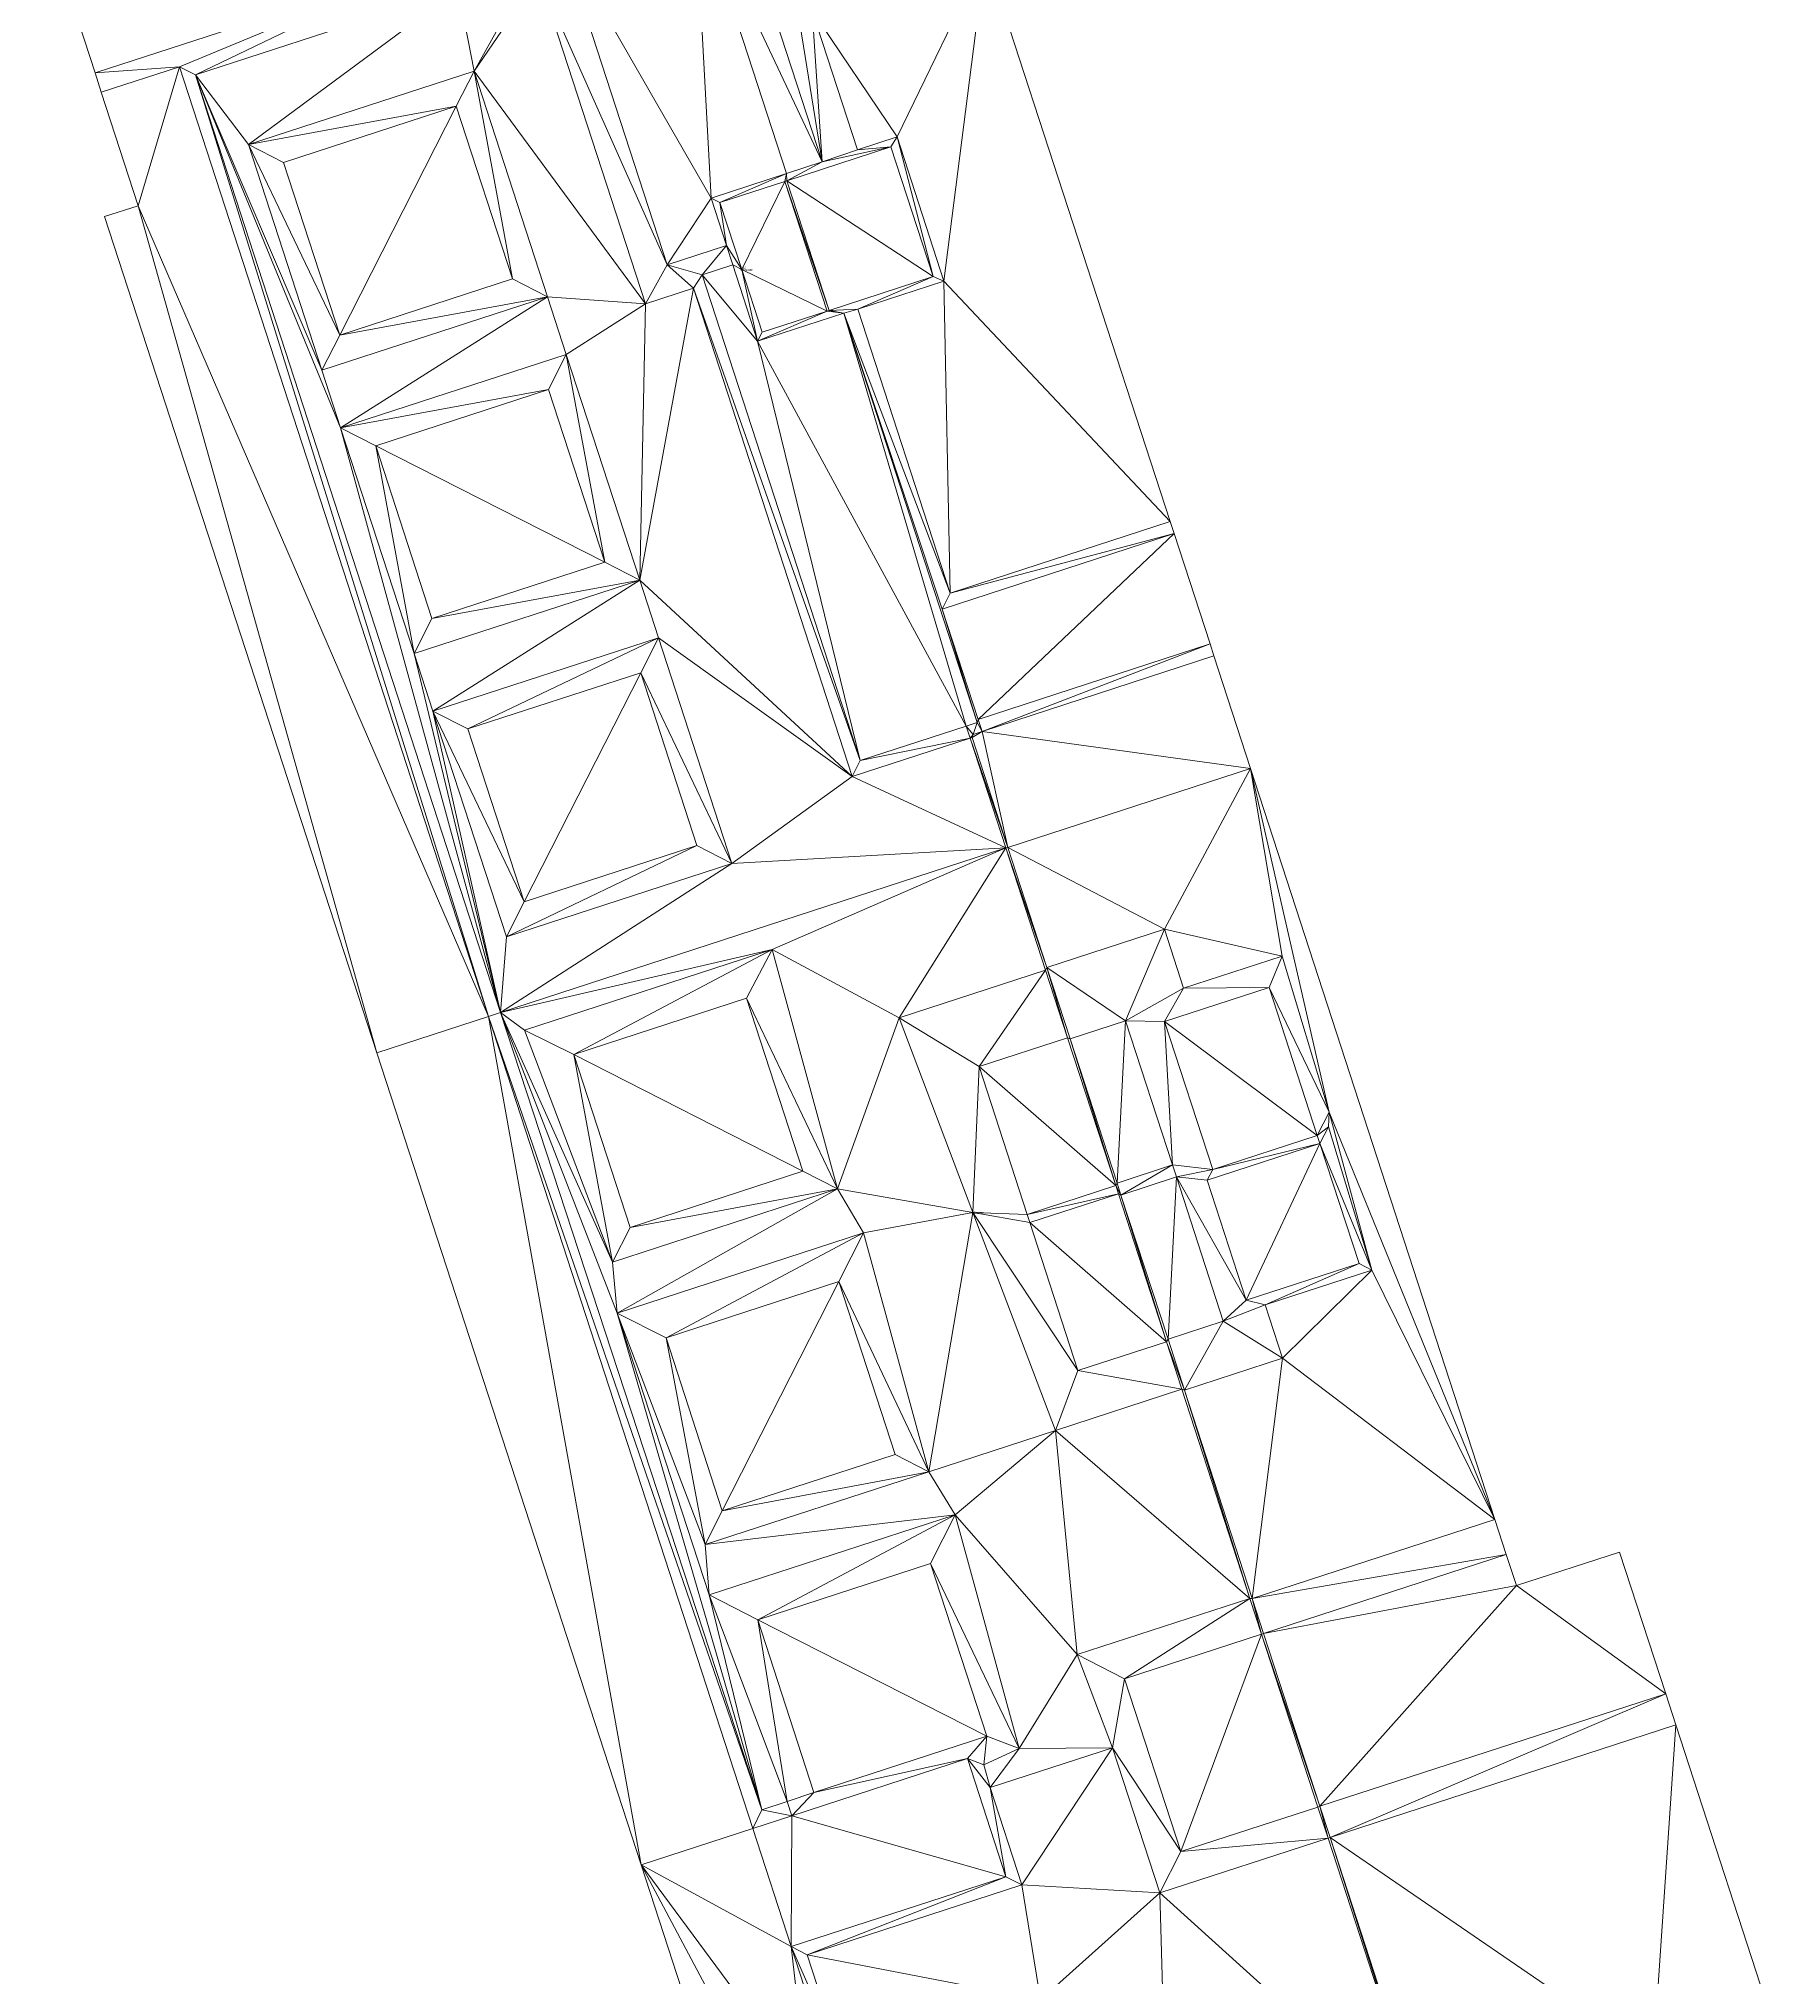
# Model space of a CAD drawing. Header units: metres. Extents: x 2684444 to 2684547, y 1239945 to 1240156.
# Drawn here: x 2684454.87 to 2684489.32, y 1240068.12 to 1240106.51 of the extents above; entities that cross this region are included whole.
import ezdxf

# ---------------------------------------------------------------- set-up
doc = ezdxf.new("R2010")
doc.units = ezdxf.units.M
for name, color, linetype, lineweight in [('Bruchkanten', 1, 'Continuous', 13), ('Bruchkanten-Hoehe', 1, 'Continuous', 0), ('Bruchkanten-PktBezeichnung', 1, 'Continuous', 0), ('Bruchkanten-PNum', 1, 'Continuous', 0), ('Bruchkanten_Linie', 1, 'Continuous', 13), ('DGM_Vermaschung', 254, 'Continuous', 15)]:
    doc.layers.add(name, color=color, linetype=linetype, lineweight=lineweight)
doc.styles.add('Arial', font='arial.ttf', dxfattribs={"height": 2})

# ---------------------------------------------------------------- blocks, each defined once
blk = doc.blocks.new('*U5')
at = {"layer": 'DGM_Vermaschung', "transparency": 33554687}
for points in [[(2684468.564, 1240109.664, 423.47), (2684470.386, 1240104.068, 423.47), (2684467.855, 1240109.434, 423.47)], [(2684470.386, 1240104.068, 423.47), (2684468.564, 1240109.664, 423.47), (2684469.875, 1240107.22, 423.91)], [(2684454.866, 1240109.254, 423.47), (2684462.353, 1240107.906, 423.47), (2684455.981, 1240105.831, 423.47)], [(2684467.855, 1240109.434, 423.47), (2684468.184, 1240103.352, 423.47), (2684465.188, 1240108.566, 423.47)], [(2684467.855, 1240109.434, 423.47), (2684469.677, 1240103.838, 423.47), (2684468.184, 1240103.352, 423.47)], [(2684467.855, 1240109.434, 423.47), (2684470.386, 1240104.068, 423.47), (2684469.677, 1240103.838, 423.47)], [(2684465.188, 1240108.566, 423.47), (2684467.316, 1240102.028, 423.47), (2684464.771, 1240107.746, 424.12)], [(2684467.316, 1240102.028, 423.47), (2684465.188, 1240108.566, 423.47), (2684468.184, 1240103.352, 423.47)], [(2684471.874, 1240104.564, 424.16), (2684470.19, 1240107.06, 424.16), (2684473.624, 1240108.178, 424.16)], [(2684472.793, 1240101.708, 424.16), (2684471.874, 1240104.564, 424.16), (2684473.624, 1240108.178, 424.16)], [(2684477.279, 1240096.948, 424.16), (2684472.793, 1240101.708, 424.16), (2684473.624, 1240108.178, 424.16)], [(2684455.981, 1240105.831, 423.47), (2684462.353, 1240107.906, 423.47), (2684457.654, 1240105.955, 423.87)], [(2684457.969, 1240105.795, 424.12), (2684457.654, 1240105.955, 423.87), (2684462.353, 1240107.906, 423.47)], [(2684463.173, 1240107.489, 424.12), (2684457.969, 1240105.795, 424.12), (2684462.353, 1240107.906, 423.47)], [(2684463.173, 1240107.489, 424.12), (2684464.486, 1240107.653, 424.12), (2684463.49, 1240105.867, 424.12)], [(2684464.771, 1240107.746, 424.12), (2684466.884, 1240101.258, 424.12), (2684463.49, 1240105.867, 424.12)], [(2684464.771, 1240107.746, 424.12), (2684463.49, 1240105.867, 424.12), (2684464.486, 1240107.653, 424.12)], [(2684466.884, 1240101.258, 424.12), (2684464.771, 1240107.746, 424.12), (2684467.316, 1240102.028, 423.47)], [(2684457.969, 1240105.795, 424.12), (2684463.173, 1240107.489, 424.12), (2684459.021, 1240104.413, 424.12)], [(2684459.021, 1240104.413, 424.12), (2684463.173, 1240107.489, 424.12), (2684463.49, 1240105.867, 424.12)], [(2684470.386, 1240104.068, 423.47), (2684469.875, 1240107.22, 423.91), (2684470.19, 1240107.06, 424.16)], [(2684471.874, 1240104.564, 424.16), (2684471.086, 1240104.307, 424.16), (2684470.19, 1240107.06, 424.16)], [(2684471.086, 1240104.307, 424.16), (2684470.386, 1240104.068, 423.47), (2684470.19, 1240107.06, 424.16)], [(2684455.981, 1240105.831, 423.47), (2684457.654, 1240105.955, 423.87), (2684456.105, 1240105.451, 423.87)], [(2684457.654, 1240105.955, 423.87), (2684456.837, 1240103.202, 423.87), (2684456.105, 1240105.451, 423.87)], [(2684457.654, 1240105.955, 423.87), (2684463.776, 1240087.146, 423.87), (2684456.837, 1240103.202, 423.87)], [(2684457.969, 1240105.795, 424.12), (2684463.776, 1240087.146, 423.87), (2684457.654, 1240105.955, 423.87)], [(2684460.847, 1240098.802, 424.12), (2684457.969, 1240105.795, 424.12), (2684460.476, 1240099.943, 424.12)], [(2684464.014, 1240087.223, 424.12), (2684457.969, 1240105.795, 424.12), (2684460.847, 1240098.802, 424.12)], [(2684460.476, 1240099.943, 424.12), (2684457.969, 1240105.795, 424.12), (2684459.021, 1240104.413, 424.12)], [(2684457.969, 1240105.795, 424.12), (2684464.014, 1240087.223, 424.12), (2684463.776, 1240087.146, 423.87)], [(2684459.021, 1240104.413, 424.12), (2684463.49, 1240105.867, 424.12), (2684463.137, 1240105.174, 423.57)], [(2684463.49, 1240105.867, 424.12), (2684464.252, 1240101.751, 423.57), (2684463.137, 1240105.174, 423.57)], [(2684463.49, 1240105.867, 424.12), (2684464.945, 1240101.398, 424.12), (2684464.252, 1240101.751, 423.57)], [(2684463.49, 1240105.867, 424.12), (2684466.884, 1240101.258, 424.12), (2684464.945, 1240101.398, 424.12)], [(2684459.021, 1240104.413, 424.12), (2684463.137, 1240105.174, 423.57), (2684459.714, 1240104.06, 423.57)], [(2684459.714, 1240104.06, 423.57), (2684463.137, 1240105.174, 423.57), (2684460.829, 1240100.637, 423.57)], [(2684460.829, 1240100.637, 423.57), (2684463.137, 1240105.174, 423.57), (2684464.252, 1240101.751, 423.57)], [(2684471.874, 1240104.564, 424.16), (2684471.746, 1240104.365, 422.94), (2684471.086, 1240104.307, 424.16)], [(2684471.874, 1240104.564, 424.16), (2684472.581, 1240101.797, 422.94), (2684471.746, 1240104.365, 422.94)], [(2684472.793, 1240101.708, 424.16), (2684472.581, 1240101.797, 422.94), (2684471.874, 1240104.564, 424.16)], [(2684460.829, 1240100.637, 423.57), (2684459.021, 1240104.413, 424.12), (2684459.714, 1240104.06, 423.57)], [(2684460.476, 1240099.943, 424.12), (2684459.021, 1240104.413, 424.12), (2684460.829, 1240100.637, 423.57)], [(2684469.687, 1240103.694, 422.94), (2684471.746, 1240104.365, 422.94), (2684472.581, 1240101.797, 422.94)], [(2684471.746, 1240104.365, 422.94), (2684469.687, 1240103.694, 422.94), (2684470.386, 1240104.068, 423.47)], [(2684471.746, 1240104.365, 422.94), (2684470.386, 1240104.068, 423.47), (2684471.086, 1240104.307, 424.16)], [(2684469.677, 1240103.838, 423.47), (2684468.361, 1240103.263, 422.9), (2684468.184, 1240103.352, 423.47)], [(2684469.677, 1240103.838, 423.47), (2684469.648, 1240103.682, 422.9), (2684468.361, 1240103.263, 422.9)], [(2684469.687, 1240103.694, 422.94), (2684469.648, 1240103.682, 422.9), (2684469.677, 1240103.838, 423.47)], [(2684470.386, 1240104.068, 423.47), (2684469.687, 1240103.694, 422.94), (2684469.677, 1240103.838, 423.47)], [(2684468.792, 1240101.938, 422.9), (2684468.361, 1240103.263, 422.9), (2684469.648, 1240103.682, 422.9)], [(2684470.484, 1240101.115, 422.9), (2684468.792, 1240101.938, 422.9), (2684469.648, 1240103.682, 422.9)], [(2684470.522, 1240101.127, 422.94), (2684469.648, 1240103.682, 422.9), (2684469.687, 1240103.694, 422.94)], [(2684470.522, 1240101.127, 422.94), (2684470.484, 1240101.115, 422.9), (2684469.648, 1240103.682, 422.9)], [(2684469.687, 1240103.694, 422.94), (2684472.581, 1240101.797, 422.94), (2684470.522, 1240101.127, 422.94)], [(2684456.837, 1240103.202, 423.87), (2684461.562, 1240086.426, 423.87), (2684456.171, 1240102.985, 423.87)], [(2684456.837, 1240103.202, 423.87), (2684463.776, 1240087.146, 423.87), (2684461.562, 1240086.426, 423.87)], [(2684467.316, 1240102.028, 423.47), (2684468.184, 1240103.352, 423.47), (2684468.491, 1240102.411, 423.47)], [(2684468.491, 1240102.411, 423.47), (2684468.184, 1240103.352, 423.47), (2684468.361, 1240103.263, 422.9)], [(2684468.361, 1240103.263, 422.9), (2684468.792, 1240101.938, 422.9), (2684468.491, 1240102.411, 423.47)], [(2684468.011, 1240101.834, 423.87), (2684467.316, 1240102.028, 423.47), (2684468.491, 1240102.411, 423.47)], [(2684468.615, 1240102.03, 423.87), (2684468.011, 1240101.834, 423.87), (2684468.491, 1240102.411, 423.47)], [(2684468.615, 1240102.03, 423.87), (2684468.491, 1240102.411, 423.47), (2684468.792, 1240101.938, 422.9)], [(2684466.884, 1240101.258, 424.12), (2684467.316, 1240102.028, 423.47), (2684467.835, 1240101.567, 424.12)], [(2684467.835, 1240101.567, 424.12), (2684467.316, 1240102.028, 423.47), (2684468.011, 1240101.834, 423.87)], [(2684469.107, 1240100.518, 423.87), (2684468.011, 1240101.834, 423.87), (2684468.615, 1240102.03, 423.87)], [(2684469.107, 1240100.518, 423.87), (2684468.615, 1240102.03, 423.87), (2684468.792, 1240101.938, 422.9)], [(2684469.107, 1240100.518, 423.87), (2684468.792, 1240101.938, 422.9), (2684469.196, 1240100.695, 422.9)], [(2684468.792, 1240101.938, 422.9), (2684470.484, 1240101.115, 422.9), (2684469.196, 1240100.695, 422.9)], [(2684464.945, 1240101.398, 424.12), (2684460.829, 1240100.637, 423.57), (2684464.252, 1240101.751, 423.57)], [(2684467.835, 1240101.567, 424.12), (2684466.771, 1240095.788, 424.12), (2684466.884, 1240101.258, 424.12)], [(2684467.835, 1240101.567, 424.12), (2684470.981, 1240091.9, 424.12), (2684466.771, 1240095.788, 424.12)], [(2684468.011, 1240101.834, 423.87), (2684471.141, 1240092.215, 423.87), (2684467.835, 1240101.567, 424.12)], [(2684467.835, 1240101.567, 424.12), (2684471.141, 1240092.215, 423.87), (2684470.981, 1240091.9, 424.12)], [(2684471.141, 1240092.215, 423.87), (2684468.011, 1240101.834, 423.87), (2684469.107, 1240100.518, 423.87)], [(2684470.522, 1240101.127, 422.94), (2684472.581, 1240101.797, 422.94), (2684471.093, 1240101.154, 424.16)], [(2684472.793, 1240101.708, 424.16), (2684471.093, 1240101.154, 424.16), (2684472.581, 1240101.797, 422.94)], [(2684472.793, 1240101.708, 424.16), (2684472.924, 1240095.53, 424.16), (2684471.093, 1240101.154, 424.16)], [(2684477.279, 1240096.948, 424.16), (2684472.924, 1240095.53, 424.16), (2684472.793, 1240101.708, 424.16)], [(2684464.945, 1240101.398, 424.12), (2684460.476, 1240099.943, 424.12), (2684460.829, 1240100.637, 423.57)], [(2684460.476, 1240099.943, 424.12), (2684464.945, 1240101.398, 424.12), (2684460.847, 1240098.802, 424.12)], [(2684460.847, 1240098.802, 424.12), (2684464.945, 1240101.398, 424.12), (2684465.316, 1240100.257, 424.12)], [(2684464.945, 1240101.398, 424.12), (2684466.884, 1240101.258, 424.12), (2684465.316, 1240100.257, 424.12)], [(2684466.884, 1240101.258, 424.12), (2684466.771, 1240095.788, 424.12), (2684465.316, 1240100.257, 424.12)], [(2684469.196, 1240100.695, 422.9), (2684470.484, 1240101.115, 422.9), (2684469.107, 1240100.518, 423.87)], [(2684470.484, 1240101.115, 422.9), (2684470.814, 1240101.074, 423.87), (2684469.107, 1240100.518, 423.87)], [(2684470.522, 1240101.127, 422.94), (2684470.814, 1240101.074, 423.87), (2684470.484, 1240101.115, 422.9)], [(2684471.093, 1240101.154, 424.16), (2684470.814, 1240101.074, 423.87), (2684470.522, 1240101.127, 422.94)], [(2684471.093, 1240101.154, 424.16), (2684472.924, 1240095.53, 424.16), (2684470.814, 1240101.074, 423.87)], [(2684470.814, 1240101.074, 423.87), (2684473.24, 1240092.898, 423.87), (2684469.107, 1240100.518, 423.87)], [(2684473.453, 1240092.968, 423.87), (2684470.814, 1240101.074, 423.87), (2684472.764, 1240095.215, 423.91)], [(2684472.764, 1240095.215, 423.91), (2684470.814, 1240101.074, 423.87), (2684472.924, 1240095.53, 424.16)], [(2684470.814, 1240101.074, 423.87), (2684473.453, 1240092.968, 423.87), (2684473.24, 1240092.898, 423.87)], [(2684469.107, 1240100.518, 423.87), (2684473.24, 1240092.898, 423.87), (2684471.141, 1240092.215, 423.87)], [(2684460.847, 1240098.802, 424.12), (2684465.316, 1240100.257, 424.12), (2684464.964, 1240099.564, 423.57)], [(2684465.316, 1240100.257, 424.12), (2684466.078, 1240096.141, 423.57), (2684464.964, 1240099.564, 423.57)], [(2684465.316, 1240100.257, 424.12), (2684466.771, 1240095.788, 424.12), (2684466.078, 1240096.141, 423.57)], [(2684460.847, 1240098.802, 424.12), (2684464.964, 1240099.564, 423.57), (2684461.541, 1240098.45, 423.57)], [(2684461.541, 1240098.45, 423.57), (2684464.964, 1240099.564, 423.57), (2684466.078, 1240096.141, 423.57)], [(2684464.014, 1240087.223, 424.12), (2684460.847, 1240098.802, 424.12), (2684462.302, 1240094.333, 424.12)], [(2684462.302, 1240094.333, 424.12), (2684460.847, 1240098.802, 424.12), (2684461.541, 1240098.45, 423.57)], [(2684462.655, 1240095.026, 423.57), (2684461.541, 1240098.45, 423.57), (2684466.078, 1240096.141, 423.57)], [(2684462.302, 1240094.333, 424.12), (2684461.541, 1240098.45, 423.57), (2684462.655, 1240095.026, 423.57)], [(2684477.357, 1240096.71, 423.91), (2684472.924, 1240095.53, 424.16), (2684477.279, 1240096.948, 424.16)], [(2684477.357, 1240096.71, 423.91), (2684472.764, 1240095.215, 423.91), (2684472.924, 1240095.53, 424.16)], [(2684472.764, 1240095.215, 423.91), (2684477.357, 1240096.71, 423.91), (2684473.476, 1240093.028, 423.91)], [(2684473.476, 1240093.028, 423.91), (2684477.357, 1240096.71, 423.91), (2684478.069, 1240094.523, 423.91)], [(2684466.771, 1240095.788, 424.12), (2684462.655, 1240095.026, 423.57), (2684466.078, 1240096.141, 423.57)], [(2684462.302, 1240094.333, 424.12), (2684466.771, 1240095.788, 424.12), (2684462.674, 1240093.192, 424.12)], [(2684466.771, 1240095.788, 424.12), (2684462.302, 1240094.333, 424.12), (2684462.655, 1240095.026, 423.57)], [(2684462.674, 1240093.192, 424.12), (2684466.771, 1240095.788, 424.12), (2684467.143, 1240094.647, 424.12)], [(2684466.771, 1240095.788, 424.12), (2684470.981, 1240091.9, 424.12), (2684467.143, 1240094.647, 424.12)], [(2684473.453, 1240092.968, 423.87), (2684472.764, 1240095.215, 423.91), (2684473.476, 1240093.028, 423.91)], [(2684462.674, 1240093.192, 424.12), (2684467.143, 1240094.647, 424.12), (2684463.367, 1240092.84, 423.57)], [(2684463.367, 1240092.84, 423.57), (2684467.143, 1240094.647, 424.12), (2684466.79, 1240093.954, 423.57)], [(2684467.143, 1240094.647, 424.12), (2684468.598, 1240090.178, 424.12), (2684466.79, 1240093.954, 423.57)], [(2684468.598, 1240090.178, 424.12), (2684467.143, 1240094.647, 424.12), (2684470.981, 1240091.9, 424.12)], [(2684464.014, 1240087.223, 424.12), (2684462.302, 1240094.333, 424.12), (2684462.674, 1240093.192, 424.12)], [(2684473.476, 1240093.028, 423.91), (2684478.069, 1240094.523, 423.91), (2684473.553, 1240092.79, 424.16)], [(2684473.553, 1240092.79, 424.16), (2684478.069, 1240094.523, 423.91), (2684478.146, 1240094.285, 424.16)], [(2684473.553, 1240092.79, 424.16), (2684478.146, 1240094.285, 424.16), (2684478.871, 1240092.06, 424.16)], [(2684463.367, 1240092.84, 423.57), (2684466.79, 1240093.954, 423.57), (2684464.482, 1240089.416, 423.57)], [(2684466.79, 1240093.954, 423.57), (2684467.905, 1240090.531, 423.57), (2684464.482, 1240089.416, 423.57)], [(2684466.79, 1240093.954, 423.57), (2684468.598, 1240090.178, 424.12), (2684467.905, 1240090.531, 423.57)], [(2684464.014, 1240087.223, 424.12), (2684462.674, 1240093.192, 424.12), (2684464.129, 1240088.723, 424.12)], [(2684462.674, 1240093.192, 424.12), (2684463.367, 1240092.84, 423.57), (2684464.482, 1240089.416, 423.57)], [(2684464.129, 1240088.723, 424.12), (2684462.674, 1240093.192, 424.12), (2684464.482, 1240089.416, 423.57)], [(2684473.553, 1240092.79, 424.16), (2684473.453, 1240092.968, 423.87), (2684473.476, 1240093.028, 423.91)], [(2684473.317, 1240092.661, 424.12), (2684474.025, 1240090.483, 424.12), (2684470.981, 1240091.9, 424.12)], [(2684471.141, 1240092.215, 423.87), (2684473.317, 1240092.661, 424.12), (2684470.981, 1240091.9, 424.12)], [(2684471.141, 1240092.215, 423.87), (2684473.24, 1240092.898, 423.87), (2684473.317, 1240092.661, 424.12)], [(2684473.24, 1240092.898, 423.87), (2684473.453, 1240092.968, 423.87), (2684473.374, 1240092.732, 424.16)], [(2684473.374, 1240092.732, 424.16), (2684473.317, 1240092.661, 424.12), (2684473.24, 1240092.898, 423.87)], [(2684473.355, 1240092.673, 424.16), (2684473.317, 1240092.661, 424.12), (2684473.374, 1240092.732, 424.16)], [(2684474.064, 1240090.495, 424.16), (2684473.317, 1240092.661, 424.12), (2684473.355, 1240092.673, 424.16)], [(2684474.025, 1240090.483, 424.12), (2684473.317, 1240092.661, 424.12), (2684474.064, 1240090.495, 424.16)], [(2684473.374, 1240092.732, 424.16), (2684473.553, 1240092.79, 424.16), (2684473.355, 1240092.673, 424.16)], [(2684473.355, 1240092.673, 424.16), (2684473.553, 1240092.79, 424.16), (2684474.064, 1240090.495, 424.16)], [(2684473.453, 1240092.968, 423.87), (2684473.553, 1240092.79, 424.16), (2684473.374, 1240092.732, 424.16)], [(2684473.553, 1240092.79, 424.16), (2684478.871, 1240092.06, 424.16), (2684474.064, 1240090.495, 424.16)], [(2684474.025, 1240090.483, 424.12), (2684468.598, 1240090.178, 424.12), (2684470.981, 1240091.9, 424.12)], [(2684477.164, 1240088.874, 424.035), (2684474.064, 1240090.495, 424.16), (2684478.871, 1240092.06, 424.16)], [(2684477.164, 1240088.874, 424.035), (2684478.871, 1240092.06, 424.16), (2684479.495, 1240088.343, 423.974)], [(2684478.871, 1240092.06, 424.16), (2684480.428, 1240085.252, 423.812), (2684479.495, 1240088.343, 423.974)], [(2684478.871, 1240092.06, 424.16), (2684483.711, 1240077.188, 423.378), (2684480.428, 1240085.252, 423.812)], [(2684474.025, 1240090.483, 424.12), (2684464.014, 1240087.223, 424.12), (2684468.598, 1240090.178, 424.12)], [(2684464.014, 1240087.223, 424.12), (2684474.025, 1240090.483, 424.12), (2684469.394, 1240088.471, 424.097)], [(2684468.598, 1240090.178, 424.12), (2684464.129, 1240088.723, 424.12), (2684467.905, 1240090.531, 423.57)], [(2684467.905, 1240090.531, 423.57), (2684464.129, 1240088.723, 424.12), (2684464.482, 1240089.416, 423.57)], [(2684469.394, 1240088.471, 424.097), (2684474.025, 1240090.483, 424.12), (2684471.908, 1240087.121, 423.999)], [(2684474.025, 1240090.483, 424.12), (2684474.812, 1240088.066, 423.999), (2684471.908, 1240087.121, 423.999)], [(2684474.025, 1240090.483, 424.12), (2684474.064, 1240090.495, 424.16), (2684474.838, 1240088.117, 424.035)], [(2684474.812, 1240088.066, 423.999), (2684474.025, 1240090.483, 424.12), (2684474.838, 1240088.117, 424.035)], [(2684474.838, 1240088.117, 424.035), (2684474.064, 1240090.495, 424.16), (2684477.164, 1240088.874, 424.035)], [(2684468.598, 1240090.178, 424.12), (2684464.014, 1240087.223, 424.12), (2684464.129, 1240088.723, 424.12)], [(2684477.164, 1240088.874, 424.035), (2684476.396, 1240087.059, 423.28), (2684474.838, 1240088.117, 424.035)], [(2684476.396, 1240087.059, 423.28), (2684477.164, 1240088.874, 424.035), (2684477.544, 1240087.708, 423.974)], [(2684477.544, 1240087.708, 423.974), (2684477.164, 1240088.874, 424.035), (2684479.495, 1240088.343, 423.974)], [(2684464.014, 1240087.223, 424.12), (2684469.394, 1240088.471, 424.097), (2684464.489, 1240086.875, 424.097)], [(2684464.489, 1240086.875, 424.097), (2684469.394, 1240088.471, 424.097), (2684465.465, 1240086.393, 423.36)], [(2684465.465, 1240086.393, 423.36), (2684469.394, 1240088.471, 424.097), (2684468.888, 1240087.507, 423.36)], [(2684469.394, 1240088.471, 424.097), (2684470.689, 1240083.735, 423.863), (2684468.888, 1240087.507, 423.36)], [(2684470.689, 1240083.735, 423.863), (2684469.394, 1240088.471, 424.097), (2684471.908, 1240087.121, 423.999)], [(2684473.493, 1240086.156, 423.24), (2684471.908, 1240087.121, 423.999), (2684474.812, 1240088.066, 423.999)], [(2684473.493, 1240086.156, 423.24), (2684474.812, 1240088.066, 423.999), (2684475.248, 1240086.727, 423.24)], [(2684474.838, 1240088.117, 424.035), (2684475.248, 1240086.727, 423.24), (2684474.812, 1240088.066, 423.999)], [(2684475.299, 1240086.701, 423.28), (2684474.838, 1240088.117, 424.035), (2684476.396, 1240087.059, 423.28)], [(2684474.838, 1240088.117, 424.035), (2684475.299, 1240086.701, 423.28), (2684475.248, 1240086.727, 423.24)], [(2684477.544, 1240087.708, 423.974), (2684479.495, 1240088.343, 423.974), (2684479.241, 1240087.722, 423.5)], [(2684479.241, 1240087.722, 423.5), (2684479.495, 1240088.343, 423.974), (2684480.428, 1240085.252, 423.812)], [(2684477.168, 1240087.047, 423.5), (2684476.396, 1240087.059, 423.28), (2684477.544, 1240087.708, 423.974)], [(2684479.241, 1240087.722, 423.5), (2684480.194, 1240084.793, 423.5), (2684477.168, 1240087.047, 423.5)], [(2684479.241, 1240087.722, 423.5), (2684477.168, 1240087.047, 423.5), (2684477.544, 1240087.708, 423.974)], [(2684480.194, 1240084.793, 423.5), (2684479.241, 1240087.722, 423.5), (2684480.428, 1240085.252, 423.812)], [(2684465.465, 1240086.393, 423.36), (2684468.888, 1240087.507, 423.36), (2684470.003, 1240084.084, 423.36)], [(2684468.888, 1240087.507, 423.36), (2684470.689, 1240083.735, 423.863), (2684470.003, 1240084.084, 423.36)], [(2684463.776, 1240087.146, 423.87), (2684466.797, 1240070.346, 423.03), (2684461.562, 1240086.426, 423.87)], [(2684464.014, 1240087.223, 424.12), (2684469.187, 1240071.437, 423.327), (2684463.776, 1240087.146, 423.87)], [(2684469.01, 1240071.067, 423.03), (2684463.776, 1240087.146, 423.87), (2684469.187, 1240071.437, 423.327)], [(2684463.776, 1240087.146, 423.87), (2684469.01, 1240071.067, 423.03), (2684466.797, 1240070.346, 423.03)], [(2684469.187, 1240071.437, 423.327), (2684464.014, 1240087.223, 424.12), (2684466.327, 1240081.273, 423.816)], [(2684466.23, 1240082.283, 423.863), (2684464.014, 1240087.223, 424.12), (2684464.489, 1240086.875, 424.097)], [(2684466.327, 1240081.273, 423.816), (2684464.014, 1240087.223, 424.12), (2684466.23, 1240082.283, 423.863)], [(2684471.908, 1240087.121, 423.999), (2684473.37, 1240083.264, 423.802), (2684470.689, 1240083.735, 423.863)], [(2684473.37, 1240083.264, 423.802), (2684471.908, 1240087.121, 423.999), (2684473.493, 1240086.156, 423.24)], [(2684476.396, 1240087.059, 423.28), (2684476.227, 1240083.849, 423.28), (2684475.299, 1240086.701, 423.28)], [(2684477.325, 1240084.206, 423.28), (2684476.227, 1240083.849, 423.28), (2684476.396, 1240087.059, 423.28)], [(2684477.325, 1240084.206, 423.28), (2684476.396, 1240087.059, 423.28), (2684477.168, 1240087.047, 423.5)], [(2684477.325, 1240084.206, 423.28), (2684477.168, 1240087.047, 423.5), (2684478.121, 1240084.118, 423.5)], [(2684477.168, 1240087.047, 423.5), (2684480.194, 1240084.793, 423.5), (2684478.121, 1240084.118, 423.5)], [(2684464.489, 1240086.875, 424.097), (2684465.465, 1240086.393, 423.36), (2684466.23, 1240082.283, 423.863)], [(2684475.248, 1240086.727, 423.24), (2684476.201, 1240083.798, 423.24), (2684473.493, 1240086.156, 423.24)], [(2684476.201, 1240083.798, 423.24), (2684475.248, 1240086.727, 423.24), (2684475.299, 1240086.701, 423.28)], [(2684476.201, 1240083.798, 423.24), (2684475.299, 1240086.701, 423.28), (2684476.227, 1240083.849, 423.28)], [(2684465.465, 1240086.393, 423.36), (2684466.579, 1240082.97, 423.36), (2684466.23, 1240082.283, 423.863)], [(2684465.465, 1240086.393, 423.36), (2684470.003, 1240084.084, 423.36), (2684466.579, 1240082.97, 423.36)], [(2684474.446, 1240083.227, 423.24), (2684473.37, 1240083.264, 423.802), (2684473.493, 1240086.156, 423.24)], [(2684473.493, 1240086.156, 423.24), (2684476.201, 1240083.798, 423.24), (2684474.446, 1240083.227, 423.24)], [(2684480.428, 1240085.252, 423.812), (2684480.416, 1240084.963, 423.799), (2684480.194, 1240084.793, 423.5)], [(2684480.416, 1240084.963, 423.799), (2684480.428, 1240085.252, 423.812), (2684481.273, 1240082.126, 423.65)], [(2684480.428, 1240085.252, 423.812), (2684483.711, 1240077.188, 423.378), (2684481.273, 1240082.126, 423.65)], [(2684478.121, 1240084.118, 423.5), (2684480.247, 1240084.631, 423.35), (2684478.012, 1240083.904, 423.35)], [(2684480.247, 1240084.631, 423.35), (2684478.786, 1240081.527, 423.35), (2684478.012, 1240083.904, 423.35)], [(2684480.194, 1240084.793, 423.5), (2684480.247, 1240084.631, 423.35), (2684478.121, 1240084.118, 423.5)], [(2684481.021, 1240082.254, 423.35), (2684478.786, 1240081.527, 423.35), (2684480.247, 1240084.631, 423.35)], [(2684480.194, 1240084.793, 423.5), (2684480.416, 1240084.963, 423.799), (2684480.247, 1240084.631, 423.35)], [(2684480.416, 1240084.963, 423.799), (2684481.273, 1240082.126, 423.65), (2684480.247, 1240084.631, 423.35)], [(2684481.273, 1240082.126, 423.65), (2684481.021, 1240082.254, 423.35), (2684480.247, 1240084.631, 423.35)], [(2684476.227, 1240083.849, 423.28), (2684477.325, 1240084.206, 423.28), (2684476.305, 1240083.611, 423.12)], [(2684476.305, 1240083.611, 423.12), (2684477.325, 1240084.206, 423.28), (2684477.402, 1240083.968, 423.12)], [(2684477.402, 1240083.968, 423.12), (2684477.325, 1240084.206, 423.28), (2684478.121, 1240084.118, 423.5)], [(2684470.689, 1240083.735, 423.863), (2684466.579, 1240082.97, 423.36), (2684470.003, 1240084.084, 423.36)], [(2684476.201, 1240083.798, 423.24), (2684476.227, 1240083.849, 423.28), (2684476.305, 1240083.611, 423.12)], [(2684476.305, 1240083.611, 423.12), (2684477.402, 1240083.968, 423.12), (2684477.237, 1240080.758, 423.12)], [(2684477.237, 1240080.758, 423.12), (2684477.402, 1240083.968, 423.12), (2684478.331, 1240081.115, 423.12)], [(2684478.121, 1240084.118, 423.5), (2684478.012, 1240083.904, 423.35), (2684477.402, 1240083.968, 423.12)], [(2684477.402, 1240083.968, 423.12), (2684478.786, 1240081.527, 423.35), (2684478.331, 1240081.115, 423.12)], [(2684477.402, 1240083.968, 423.12), (2684478.012, 1240083.904, 423.35), (2684478.786, 1240081.527, 423.35)], [(2684466.23, 1240082.283, 423.863), (2684470.689, 1240083.735, 423.863), (2684466.327, 1240081.273, 423.816)], [(2684470.689, 1240083.735, 423.863), (2684466.23, 1240082.283, 423.863), (2684466.579, 1240082.97, 423.36)], [(2684466.327, 1240081.273, 423.816), (2684470.689, 1240083.735, 423.863), (2684471.206, 1240082.862, 423.816)], [(2684473.37, 1240083.264, 423.802), (2684471.206, 1240082.862, 423.816), (2684470.689, 1240083.735, 423.863)], [(2684474.446, 1240083.227, 423.24), (2684476.201, 1240083.798, 423.24), (2684476.253, 1240083.636, 423.08)], [(2684474.446, 1240083.227, 423.24), (2684476.253, 1240083.636, 423.08), (2684474.499, 1240083.065, 423.08)], [(2684476.253, 1240083.636, 423.08), (2684477.206, 1240080.707, 423.08), (2684474.499, 1240083.065, 423.08)], [(2684476.201, 1240083.798, 423.24), (2684476.305, 1240083.611, 423.12), (2684476.253, 1240083.636, 423.08)], [(2684477.206, 1240080.707, 423.08), (2684476.253, 1240083.636, 423.08), (2684476.305, 1240083.611, 423.12)], [(2684477.206, 1240080.707, 423.08), (2684476.305, 1240083.611, 423.12), (2684477.237, 1240080.758, 423.12)], [(2684472.5, 1240078.132, 423.582), (2684471.206, 1240082.862, 423.816), (2684473.37, 1240083.264, 423.802)], [(2684472.5, 1240078.132, 423.582), (2684473.37, 1240083.264, 423.802), (2684475.006, 1240078.948, 423.582)], [(2684475.006, 1240078.948, 423.582), (2684473.37, 1240083.264, 423.802), (2684475.452, 1240080.136, 423.08)], [(2684474.499, 1240083.065, 423.08), (2684475.452, 1240080.136, 423.08), (2684473.37, 1240083.264, 423.802)], [(2684474.446, 1240083.227, 423.24), (2684474.499, 1240083.065, 423.08), (2684473.37, 1240083.264, 423.802)], [(2684474.499, 1240083.065, 423.08), (2684477.206, 1240080.707, 423.08), (2684475.452, 1240080.136, 423.08)], [(2684466.327, 1240081.273, 423.816), (2684471.206, 1240082.862, 423.816), (2684467.292, 1240080.782, 423.07)], [(2684467.292, 1240080.782, 423.07), (2684471.206, 1240082.862, 423.816), (2684470.715, 1240081.896, 423.07)], [(2684471.206, 1240082.862, 423.816), (2684472.5, 1240078.132, 423.582), (2684470.715, 1240081.896, 423.07)], [(2684470.715, 1240081.896, 423.07), (2684468.406, 1240077.359, 423.07), (2684467.292, 1240080.782, 423.07)], [(2684470.715, 1240081.896, 423.07), (2684471.829, 1240078.473, 423.07), (2684468.406, 1240077.359, 423.07)], [(2684470.715, 1240081.896, 423.07), (2684472.5, 1240078.132, 423.582), (2684471.829, 1240078.473, 423.07)], [(2684478.786, 1240081.527, 423.35), (2684481.021, 1240082.254, 423.35), (2684479.159, 1240081.438, 423.65)], [(2684481.273, 1240082.126, 423.65), (2684479.159, 1240081.438, 423.65), (2684481.021, 1240082.254, 423.35)], [(2684479.159, 1240081.438, 423.65), (2684481.273, 1240082.126, 423.65), (2684479.503, 1240080.381, 423.595)], [(2684481.273, 1240082.126, 423.65), (2684483.711, 1240077.188, 423.378), (2684479.503, 1240080.381, 423.595)], [(2684478.786, 1240081.527, 423.35), (2684479.159, 1240081.438, 423.65), (2684478.331, 1240081.115, 423.12)], [(2684469.187, 1240071.437, 423.327), (2684466.327, 1240081.273, 423.816), (2684468.144, 1240075.691, 423.535)], [(2684468.144, 1240075.691, 423.535), (2684466.327, 1240081.273, 423.816), (2684468.065, 1240076.689, 423.582)], [(2684466.327, 1240081.273, 423.816), (2684467.292, 1240080.782, 423.07), (2684468.065, 1240076.689, 423.582)], [(2684479.503, 1240080.381, 423.595), (2684478.331, 1240081.115, 423.12), (2684479.159, 1240081.438, 423.65)], [(2684467.292, 1240080.782, 423.07), (2684468.406, 1240077.359, 423.07), (2684468.065, 1240076.689, 423.582)], [(2684477.562, 1240079.749, 423.595), (2684477.206, 1240080.707, 423.08), (2684477.237, 1240080.758, 423.12)], [(2684478.331, 1240081.115, 423.12), (2684477.562, 1240079.749, 423.595), (2684477.237, 1240080.758, 423.12)], [(2684478.331, 1240081.115, 423.12), (2684479.503, 1240080.381, 423.595), (2684477.562, 1240079.749, 423.595)], [(2684477.513, 1240079.764, 423.582), (2684475.452, 1240080.136, 423.08), (2684477.206, 1240080.707, 423.08)], [(2684477.562, 1240079.749, 423.595), (2684477.513, 1240079.764, 423.582), (2684477.206, 1240080.707, 423.08)], [(2684478.905, 1240075.623, 423.378), (2684477.562, 1240079.749, 423.595), (2684479.503, 1240080.381, 423.595)], [(2684479.503, 1240080.381, 423.595), (2684483.711, 1240077.188, 423.378), (2684478.905, 1240075.623, 423.378)], [(2684475.006, 1240078.948, 423.582), (2684475.452, 1240080.136, 423.08), (2684477.513, 1240079.764, 423.582)], [(2684477.513, 1240079.764, 423.582), (2684478.86, 1240075.624, 423.374), (2684475.006, 1240078.948, 423.582)], [(2684478.86, 1240075.624, 423.374), (2684477.513, 1240079.764, 423.582), (2684477.562, 1240079.749, 423.595)], [(2684478.905, 1240075.623, 423.378), (2684478.86, 1240075.624, 423.374), (2684477.562, 1240079.749, 423.595)], [(2684473.023, 1240077.28, 423.535), (2684472.5, 1240078.132, 423.582), (2684475.006, 1240078.948, 423.582)], [(2684475.439, 1240074.51, 423.374), (2684473.023, 1240077.28, 423.535), (2684475.006, 1240078.948, 423.582)], [(2684478.86, 1240075.624, 423.374), (2684475.439, 1240074.51, 423.374), (2684475.006, 1240078.948, 423.582)], [(2684472.5, 1240078.132, 423.582), (2684468.406, 1240077.359, 423.07), (2684471.829, 1240078.473, 423.07)], [(2684472.5, 1240078.132, 423.582), (2684468.065, 1240076.689, 423.582), (2684468.406, 1240077.359, 423.07)], [(2684468.065, 1240076.689, 423.582), (2684472.5, 1240078.132, 423.582), (2684473.023, 1240077.28, 423.535)], [(2684468.065, 1240076.689, 423.582), (2684473.023, 1240077.28, 423.535), (2684468.144, 1240075.691, 423.535)], [(2684468.144, 1240075.691, 423.535), (2684473.023, 1240077.28, 423.535), (2684469.109, 1240075.2, 422.79)], [(2684469.109, 1240075.2, 422.79), (2684473.023, 1240077.28, 423.535), (2684472.532, 1240076.315, 422.79)], [(2684473.023, 1240077.28, 423.535), (2684474.289, 1240072.65, 423.307), (2684472.532, 1240076.315, 422.79)], [(2684474.289, 1240072.65, 423.307), (2684473.023, 1240077.28, 423.535), (2684475.439, 1240074.51, 423.374)], [(2684478.905, 1240075.623, 423.378), (2684483.711, 1240077.188, 423.378), (2684483.937, 1240076.494, 422.67)], [(2684484.138, 1240075.876, 422.67), (2684486.182, 1240076.542, 422.67), (2684487.096, 1240073.735, 422.67)], [(2684473.646, 1240072.892, 422.79), (2684469.109, 1240075.2, 422.79), (2684472.532, 1240076.315, 422.79)], [(2684472.532, 1240076.315, 422.79), (2684474.289, 1240072.65, 423.307), (2684473.646, 1240072.892, 422.79)], [(2684483.937, 1240076.494, 422.67), (2684479.131, 1240074.929, 422.67), (2684478.905, 1240075.623, 423.378)], [(2684479.131, 1240074.929, 422.67), (2684483.937, 1240076.494, 422.67), (2684484.138, 1240075.876, 422.67)], [(2684484.138, 1240075.876, 422.67), (2684480.245, 1240071.506, 422.67), (2684479.131, 1240074.929, 422.67)], [(2684487.096, 1240073.735, 422.67), (2684480.245, 1240071.506, 422.67), (2684484.138, 1240075.876, 422.67)], [(2684468.144, 1240075.691, 423.535), (2684469.695, 1240071.602, 423.327), (2684469.187, 1240071.437, 423.327)], [(2684469.695, 1240071.602, 423.327), (2684468.144, 1240075.691, 423.535), (2684469.109, 1240075.2, 422.79)], [(2684478.86, 1240075.624, 423.374), (2684476.377, 1240074.033, 422.63), (2684475.439, 1240074.51, 423.374)], [(2684478.86, 1240075.624, 423.374), (2684479.091, 1240074.916, 422.63), (2684476.377, 1240074.033, 422.63)], [(2684478.905, 1240075.623, 423.378), (2684479.091, 1240074.916, 422.63), (2684478.86, 1240075.624, 423.374)], [(2684478.905, 1240075.623, 423.378), (2684479.131, 1240074.929, 422.67), (2684479.091, 1240074.916, 422.63)], [(2684469.109, 1240075.2, 422.79), (2684470.223, 1240071.777, 422.79), (2684469.695, 1240071.602, 423.327)], [(2684473.646, 1240072.892, 422.79), (2684470.223, 1240071.777, 422.79), (2684469.109, 1240075.2, 422.79)], [(2684477.492, 1240070.61, 422.63), (2684476.377, 1240074.033, 422.63), (2684479.091, 1240074.916, 422.63)], [(2684477.492, 1240070.61, 422.63), (2684479.091, 1240074.916, 422.63), (2684480.205, 1240071.492, 422.63)], [(2684479.131, 1240074.929, 422.67), (2684480.245, 1240071.506, 422.67), (2684479.091, 1240074.916, 422.63)], [(2684479.091, 1240074.916, 422.63), (2684480.245, 1240071.506, 422.67), (2684480.205, 1240071.492, 422.63)], [(2684474.289, 1240072.65, 423.307), (2684475.439, 1240074.51, 423.374), (2684476.138, 1240072.667, 423.28)], [(2684476.377, 1240074.033, 422.63), (2684476.138, 1240072.667, 423.28), (2684475.439, 1240074.51, 423.374)], [(2684476.377, 1240074.033, 422.63), (2684477.492, 1240070.61, 422.63), (2684476.138, 1240072.667, 423.28)], [(2684480.245, 1240071.506, 422.67), (2684487.096, 1240073.735, 422.67), (2684480.446, 1240070.887, 423.32)], [(2684480.446, 1240070.887, 423.32), (2684487.096, 1240073.735, 422.67), (2684487.297, 1240073.117, 423.32)], [(2684486.847, 1240066.504, 423.32), (2684480.446, 1240070.887, 423.32), (2684487.297, 1240073.117, 423.32)], [(2684489.325, 1240066.89, 423.32), (2684486.847, 1240066.504, 423.32), (2684487.297, 1240073.117, 423.32)], [(2684470.223, 1240071.777, 422.79), (2684473.646, 1240072.892, 422.79), (2684473.264, 1240072.452, 423.03)], [(2684473.59, 1240072.329, 423.302), (2684473.264, 1240072.452, 423.03), (2684473.646, 1240072.892, 422.79)], [(2684473.59, 1240072.329, 423.302), (2684473.646, 1240072.892, 422.79), (2684474.289, 1240072.65, 423.307)], [(2684473.264, 1240072.452, 423.03), (2684469.787, 1240071.32, 423.03), (2684470.223, 1240071.777, 422.79)], [(2684469.787, 1240071.32, 423.03), (2684473.264, 1240072.452, 423.03), (2684474.025, 1240070.112, 423.03)], [(2684473.59, 1240072.329, 423.302), (2684473.714, 1240071.877, 423.28), (2684473.264, 1240072.452, 423.03)], [(2684474.025, 1240070.112, 423.03), (2684473.264, 1240072.452, 423.03), (2684473.714, 1240071.877, 423.28)], [(2684474.289, 1240072.65, 423.307), (2684473.714, 1240071.877, 423.28), (2684473.59, 1240072.329, 423.302)], [(2684473.714, 1240071.877, 423.28), (2684474.289, 1240072.65, 423.307), (2684476.138, 1240072.667, 423.28)], [(2684474.34, 1240069.952, 423.28), (2684473.714, 1240071.877, 423.28), (2684476.138, 1240072.667, 423.28)], [(2684476.138, 1240072.667, 423.28), (2684477.075, 1240069.79, 423.28), (2684474.34, 1240069.952, 423.28)], [(2684477.492, 1240070.61, 422.63), (2684477.075, 1240069.79, 423.28), (2684476.138, 1240072.667, 423.28)], [(2684469.787, 1240071.32, 423.03), (2684469.187, 1240071.437, 423.327), (2684469.695, 1240071.602, 423.327)], [(2684469.695, 1240071.602, 423.327), (2684470.223, 1240071.777, 422.79), (2684469.787, 1240071.32, 423.03)], [(2684473.714, 1240071.877, 423.28), (2684474.34, 1240069.952, 423.28), (2684474.025, 1240070.112, 423.03)], [(2684469.187, 1240071.437, 423.327), (2684469.787, 1240071.32, 423.03), (2684469.01, 1240071.067, 423.03)], [(2684469.787, 1240071.32, 423.03), (2684469.772, 1240068.728, 423.03), (2684469.01, 1240071.067, 423.03)], [(2684469.787, 1240071.32, 423.03), (2684474.025, 1240070.112, 423.03), (2684469.772, 1240068.728, 423.03)], [(2684480.205, 1240071.492, 422.63), (2684480.408, 1240070.876, 423.28), (2684477.492, 1240070.61, 422.63)], [(2684480.245, 1240071.506, 422.67), (2684480.408, 1240070.876, 423.28), (2684480.205, 1240071.492, 422.63)], [(2684480.245, 1240071.506, 422.67), (2684480.446, 1240070.887, 423.32), (2684480.408, 1240070.876, 423.28)], [(2684469.01, 1240071.067, 423.03), (2684469.772, 1240068.728, 423.03), (2684466.797, 1240070.346, 423.03)], [(2684480.408, 1240070.876, 423.28), (2684482.296, 1240065.075, 423.28), (2684477.075, 1240069.79, 423.28)], [(2684477.492, 1240070.61, 422.63), (2684480.408, 1240070.876, 423.28), (2684477.075, 1240069.79, 423.28)], [(2684480.446, 1240070.887, 423.32), (2684482.296, 1240065.075, 423.28), (2684480.408, 1240070.876, 423.28)], [(2684482.35, 1240065.04, 423.32), (2684480.446, 1240070.887, 423.32), (2684486.847, 1240066.504, 423.32)], [(2684480.446, 1240070.887, 423.32), (2684482.35, 1240065.04, 423.32), (2684482.296, 1240065.075, 423.28)], [(2684471.549, 1240061.423, 423.03), (2684473.573, 1240049.531, 423.03), (2684466.797, 1240070.346, 423.03)], [(2684469.772, 1240068.728, 423.03), (2684470.094, 1240065.892, 423.03), (2684466.797, 1240070.346, 423.03)], [(2684471.549, 1240061.423, 423.03), (2684466.797, 1240070.346, 423.03), (2684470.094, 1240065.892, 423.03)], [(2684469.772, 1240068.728, 423.03), (2684474.025, 1240070.112, 423.03), (2684470.087, 1240068.567, 423.28)], [(2684474.34, 1240069.952, 423.28), (2684470.087, 1240068.567, 423.28), (2684474.025, 1240070.112, 423.03)], [(2684470.087, 1240068.567, 423.28), (2684474.34, 1240069.952, 423.28), (2684474.713, 1240067.676, 423.28)], [(2684474.713, 1240067.676, 423.28), (2684474.34, 1240069.952, 423.28), (2684477.075, 1240069.79, 423.28)], [(2684477.251, 1240063.433, 423.28), (2684474.713, 1240067.676, 423.28), (2684477.075, 1240069.79, 423.28)], [(2684477.075, 1240069.79, 423.28), (2684482.296, 1240065.075, 423.28), (2684477.251, 1240063.433, 423.28)], [(2684469.772, 1240068.728, 423.03), (2684470.637, 1240066.069, 423.03), (2684470.094, 1240065.892, 423.03)], [(2684470.637, 1240066.069, 423.03), (2684469.772, 1240068.728, 423.03), (2684470.792, 1240066.399, 423.28)], [(2684470.792, 1240066.399, 423.28), (2684469.772, 1240068.728, 423.03), (2684470.087, 1240068.567, 423.28)], [(2684474.713, 1240067.676, 423.28), (2684470.792, 1240066.399, 423.28), (2684470.087, 1240068.567, 423.28)]]:
    blk.add_3dface(points, dxfattribs=at)
blk = doc.blocks.new('C938')
at = {"layer": 'Bruchkanten', "color": 0}
for points in [[(0, -0.8), (0, 0.8)], [(-0.8, 0), (0.8, 0)]]:
    blk.add_lwpolyline(points, dxfattribs=at)
blk.add_circle((0, 0), 0.75, dxfattribs=at)
at = {"layer": 'Bruchkanten-Hoehe', "color": 0, "style": 'Arial', "width": 0.8}
blk.add_attdef('HOEHE_001', (1.2, -2.5), '', height=2, dxfattribs=at)
at = {"layer": 'Bruchkanten-PktBezeichnung', "color": 0, "style": 'Arial', "width": 0.8}
blk.add_attdef('PKTBEZEICHNUNG_001', (1.3, -5.7), '', height=2, dxfattribs=at)
at = {"layer": 'Bruchkanten-PNum', "color": 0, "style": 'Arial', "width": 0.8}
blk.add_attdef('PNUM_001', (1.3, 0.1), '', height=2, dxfattribs=at)

msp = doc.modelspace()

# ---------------------------------------------------------------- linework, layer by layer
at = {"layer": 'Bruchkanten_Linie', "ltscale": 0.02, "transparency": 33554687}
for points in [[(2684455.981, 1240105.831, 423.47), (2684462.353, 1240107.906, 423.47), (2684461.239, 1240111.329, 423.47), (2684454.866, 1240109.254, 423.47)], [(2684473.624, 1240108.178, 424.16), (2684470.19, 1240107.06, 424.16), (2684471.086, 1240104.307, 424.16), (2684471.874, 1240104.564, 424.16), (2684472.793, 1240101.708, 424.16), (2684471.093, 1240101.154, 424.16), (2684472.924, 1240095.53, 424.16), (2684477.279, 1240096.948, 424.16)], [(2684464.771, 1240107.746, 424.12), (2684466.884, 1240101.258, 424.12), (2684467.835, 1240101.567, 424.12), (2684470.981, 1240091.9, 424.12), (2684473.317, 1240092.661, 424.12), (2684474.025, 1240090.483, 424.12), (2684464.014, 1240087.223, 424.12), (2684464.014, 1240087.223, 424.12), (2684457.969, 1240105.795, 424.12), (2684463.173, 1240107.489, 424.12)], [(2684463.776, 1240087.146, 423.87), (2684457.654, 1240105.955, 423.87), (2684456.105, 1240105.451, 423.87)], [(2684477.357, 1240096.71, 423.91), (2684472.764, 1240095.215, 423.91), (2684473.476, 1240093.028, 423.91), (2684478.069, 1240094.523, 423.91)], [(2684474.064, 1240090.495, 424.16), (2684473.355, 1240092.673, 424.16), (2684473.374, 1240092.732, 424.16), (2684473.553, 1240092.79, 424.16), (2684478.146, 1240094.285, 424.16)], [(2684473.476, 1240093.028, 423.91), (2684473.553, 1240092.79, 424.16)], [(2684478.871, 1240092.06, 424.16), (2684474.064, 1240090.495, 424.16), (2684474.838, 1240088.117, 424.035), (2684477.164, 1240088.874, 424.035), (2684477.544, 1240087.708, 423.974), (2684479.495, 1240088.343, 423.974), (2684480.428, 1240085.252, 423.812), (2684480.416, 1240084.963, 423.799), (2684481.273, 1240082.126, 423.65), (2684479.159, 1240081.438, 423.65), (2684479.503, 1240080.381, 423.595), (2684477.562, 1240079.749, 423.595), (2684478.905, 1240075.623, 423.378), (2684483.711, 1240077.188, 423.378)], [(2684474.025, 1240090.483, 424.12), (2684464.014, 1240087.223, 424.12)], [(2684464.014, 1240087.223, 424.12), (2684469.187, 1240071.437, 423.327), (2684469.695, 1240071.602, 423.327), (2684468.144, 1240075.691, 423.535), (2684473.023, 1240077.28, 423.535), (2684474.289, 1240072.65, 423.307), (2684473.59, 1240072.329, 423.302), (2684473.714, 1240071.877, 423.28), (2684476.138, 1240072.667, 423.28), (2684475.439, 1240074.51, 423.374), (2684478.86, 1240075.624, 423.374), (2684477.513, 1240079.764, 423.582), (2684475.006, 1240078.948, 423.582), (2684473.37, 1240083.264, 423.802), (2684471.908, 1240087.121, 423.999), (2684474.812, 1240088.066, 423.999), (2684474.025, 1240090.483, 424.12)], [(2684475.299, 1240086.701, 423.28), (2684474.838, 1240088.117, 424.035)], [(2684463.776, 1240087.146, 423.87), (2684461.562, 1240086.426, 423.87)], [(2684463.776, 1240087.146, 423.87), (2684469.01, 1240071.067, 423.03)], [(2684481.273, 1240082.126, 423.65), (2684479.159, 1240081.438, 423.65)], [(2684483.937, 1240076.494, 422.67), (2684479.131, 1240074.929, 422.67), (2684480.245, 1240071.506, 422.67), (2684487.096, 1240073.735, 422.67)], [(2684487.297, 1240073.117, 423.32), (2684480.446, 1240070.887, 423.32), (2684482.35, 1240065.04, 423.32), (2684486.847, 1240066.504, 423.32), (2684486.971, 1240066.124, 423.32), (2684489.325, 1240066.89, 423.32)], [(2684475.797, 1240050.217, 423.03), (2684474.665, 1240053.693, 423.03), (2684473.702, 1240053.523, 423.03), (2684473.214, 1240056.28, 423.03), (2684473.79, 1240056.382, 423.03), (2684473.135, 1240058.395, 423.03), (2684472.726, 1240058.262, 423.03), (2684472.104, 1240060.17, 423.03), (2684471.713, 1240061.373, 423.03), (2684471.549, 1240061.423, 423.03), (2684470.094, 1240065.892, 423.03), (2684470.637, 1240066.069, 423.03), (2684469.772, 1240068.728, 423.03), (2684474.025, 1240070.112, 423.03), (2684473.264, 1240072.452, 423.03), (2684469.787, 1240071.32, 423.03), (2684469.01, 1240071.067, 423.03)], [(2684473.714, 1240071.877, 423.28), (2684474.34, 1240069.952, 423.28), (2684470.087, 1240068.567, 423.28), (2684470.792, 1240066.399, 423.28), (2684474.713, 1240067.676, 423.28), (2684476.323, 1240062.731, 423.28), (2684475.087, 1240062.329, 423.28), (2684476.027, 1240059.441, 423.28), (2684478.413, 1240059.863, 423.28), (2684477.251, 1240063.433, 423.28), (2684482.296, 1240065.075, 423.28), (2684480.408, 1240070.876, 423.28), (2684477.075, 1240069.79, 423.28), (2684476.138, 1240072.667, 423.28)], [(2684469.695, 1240071.602, 423.327), (2684469.787, 1240071.32, 423.03)], [(2684470.223, 1240071.777, 422.79), (2684469.787, 1240071.32, 423.03)], [(2684469.01, 1240071.067, 423.03), (2684466.797, 1240070.346, 423.03)]]:
    msp.add_polyline3d(points, dxfattribs=at)
for points in [[(2684467.855, 1240109.434, 423.47), (2684465.188, 1240108.566, 423.47), (2684467.316, 1240102.028, 423.47), (2684468.491, 1240102.411, 423.47), (2684468.184, 1240103.352, 423.47), (2684469.677, 1240103.838, 423.47), (2684470.386, 1240104.068, 423.47), (2684468.564, 1240109.664, 423.47), (2684467.855, 1240109.434, 423.47)], [(2684459.021, 1240104.413, 424.12), (2684463.49, 1240105.867, 424.12), (2684464.945, 1240101.398, 424.12), (2684460.476, 1240099.943, 424.12), (2684459.021, 1240104.413, 424.12)], [(2684460.829, 1240100.637, 423.57), (2684464.252, 1240101.751, 423.57), (2684463.137, 1240105.174, 423.57), (2684459.714, 1240104.06, 423.57), (2684460.829, 1240100.637, 423.57)], [(2684471.746, 1240104.365, 422.94), (2684472.581, 1240101.797, 422.94), (2684470.522, 1240101.127, 422.94), (2684469.687, 1240103.694, 422.94), (2684471.746, 1240104.365, 422.94)], [(2684469.196, 1240100.695, 422.9), (2684468.792, 1240101.938, 422.9), (2684468.361, 1240103.263, 422.9), (2684469.648, 1240103.682, 422.9), (2684470.484, 1240101.115, 422.9), (2684469.196, 1240100.695, 422.9)], [(2684470.814, 1240101.074, 423.87), (2684469.107, 1240100.518, 423.87), (2684468.615, 1240102.03, 423.87), (2684468.011, 1240101.834, 423.87), (2684471.141, 1240092.215, 423.87), (2684473.24, 1240092.898, 423.87), (2684473.453, 1240092.968, 423.87), (2684470.814, 1240101.074, 423.87)], [(2684460.847, 1240098.802, 424.12), (2684465.316, 1240100.257, 424.12), (2684466.771, 1240095.788, 424.12), (2684462.302, 1240094.333, 424.12), (2684460.847, 1240098.802, 424.12)], [(2684462.655, 1240095.026, 423.57), (2684466.078, 1240096.141, 423.57), (2684464.964, 1240099.564, 423.57), (2684461.541, 1240098.45, 423.57), (2684462.655, 1240095.026, 423.57)], [(2684464.129, 1240088.723, 424.12), (2684462.674, 1240093.192, 424.12), (2684467.143, 1240094.647, 424.12), (2684468.598, 1240090.178, 424.12), (2684464.129, 1240088.723, 424.12)], [(2684467.905, 1240090.531, 423.57), (2684466.79, 1240093.954, 423.57), (2684463.367, 1240092.84, 423.57), (2684464.482, 1240089.416, 423.57), (2684467.905, 1240090.531, 423.57)], [(2684464.489, 1240086.875, 424.097), (2684469.394, 1240088.471, 424.097), (2684470.689, 1240083.735, 423.863), (2684466.23, 1240082.283, 423.863), (2684464.489, 1240086.875, 424.097)], [(2684480.194, 1240084.793, 423.5), (2684478.121, 1240084.118, 423.5), (2684477.168, 1240087.047, 423.5), (2684479.241, 1240087.722, 423.5), (2684480.194, 1240084.793, 423.5)], [(2684466.579, 1240082.97, 423.36), (2684465.465, 1240086.393, 423.36), (2684468.888, 1240087.507, 423.36), (2684470.003, 1240084.084, 423.36), (2684466.579, 1240082.97, 423.36)], [(2684475.299, 1240086.701, 423.28), (2684476.396, 1240087.059, 423.28), (2684477.325, 1240084.206, 423.28), (2684476.227, 1240083.849, 423.28), (2684475.299, 1240086.701, 423.28)], [(2684476.201, 1240083.798, 423.24), (2684474.446, 1240083.227, 423.24), (2684473.493, 1240086.156, 423.24), (2684475.248, 1240086.727, 423.24), (2684476.201, 1240083.798, 423.24)], [(2684480.247, 1240084.631, 423.35), (2684481.021, 1240082.254, 423.35), (2684478.786, 1240081.527, 423.35), (2684478.012, 1240083.904, 423.35), (2684480.247, 1240084.631, 423.35)], [(2684476.305, 1240083.611, 423.12), (2684477.402, 1240083.968, 423.12), (2684478.331, 1240081.115, 423.12), (2684477.237, 1240080.758, 423.12), (2684476.305, 1240083.611, 423.12)], [(2684476.253, 1240083.636, 423.08), (2684477.206, 1240080.707, 423.08), (2684475.452, 1240080.136, 423.08), (2684474.499, 1240083.065, 423.08), (2684476.253, 1240083.636, 423.08)], [(2684468.065, 1240076.689, 423.582), (2684472.5, 1240078.132, 423.582), (2684471.206, 1240082.862, 423.816), (2684466.327, 1240081.273, 423.816), (2684468.065, 1240076.689, 423.582)], [(2684468.406, 1240077.359, 423.07), (2684471.829, 1240078.473, 423.07), (2684470.715, 1240081.896, 423.07), (2684467.292, 1240080.782, 423.07), (2684468.406, 1240077.359, 423.07)], [(2684472.532, 1240076.315, 422.79), (2684469.109, 1240075.2, 422.79), (2684470.223, 1240071.777, 422.79), (2684473.646, 1240072.892, 422.79), (2684472.532, 1240076.315, 422.79)], [(2684479.091, 1240074.916, 422.63), (2684480.205, 1240071.492, 422.63), (2684477.492, 1240070.61, 422.63), (2684476.377, 1240074.033, 422.63), (2684479.091, 1240074.916, 422.63)]]:
    msp.add_polyline3d(points, close=True, dxfattribs=at)

# ---------------------------------------------------------------- block references
at = {"layer": 'Bruchkanten', "ltscale": 0.02, "transparency": 33554687}
ref = msp.add_blockref('C938', (2684468.792, 1240101.938, 422.9), dxfattribs=dict(at, xscale=0.02, yscale=0.02))
ref.add_attrib('PNUM', '12', (2684468.812, 1240101.958, 422.9), dxfattribs={"layer": 'Bruchkanten-PNum', "transparency": 33554687, "height": 0.04, "style": 'Arial'})
ref.add_attrib('HOEHE', '422.900', (2684468.812, 1240101.908, 422.9), dxfattribs={"layer": 'Bruchkanten-Hoehe', "transparency": 33554687, "height": 0.04, "style": 'Arial'})
ref = msp.add_blockref('C938', (2684473.37, 1240083.264, 423.802), dxfattribs=dict(at, xscale=0.02, yscale=0.02))
ref.add_attrib('PNUM', '1', (2684473.39, 1240083.284, 423.802), dxfattribs={"layer": 'Bruchkanten-PNum', "transparency": 33554687, "height": 0.04, "style": 'Arial'})
ref.add_attrib('HOEHE', '423.802', (2684473.39, 1240083.234, 423.802), dxfattribs={"layer": 'Bruchkanten-Hoehe', "transparency": 33554687, "height": 0.04, "style": 'Arial'})
at = {"layer": 'DGM_Vermaschung', "transparency": 33554687}
msp.add_blockref('*U5', (0, 0), dxfattribs=at)

doc.saveas('drawing.dxf')
